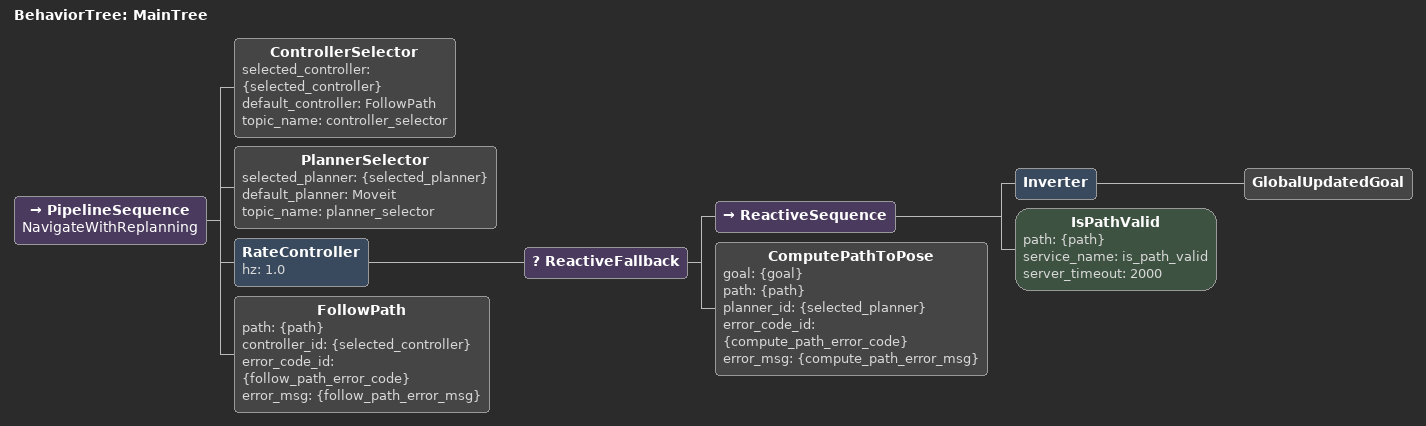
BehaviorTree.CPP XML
<root BTCPP_format="4" main_tree_to_execute="MainTree">
  <BehaviorTree ID="MainTree">
    <PipelineSequence name="NavigateWithReplanning">
      <ControllerSelector selected_controller="{selected_controller}" default_controller="FollowPath" topic_name="controller_selector"/>
      <PlannerSelector selected_planner="{selected_planner}" default_planner="Moveit" topic_name="planner_selector"/>

      <RateController hz="1.0">
        <ReactiveFallback>
          <ReactiveSequence>
            <Inverter>
              <GlobalUpdatedGoal/>
            </Inverter>

            <IsPathValid path="{path}" service_name="is_path_valid" server_timeout="2000"/>
          </ReactiveSequence>

          <ComputePathToPose goal="{goal}"
                             path="{path}"
                             planner_id="{selected_planner}"
                             error_code_id="{compute_path_error_code}"
                             error_msg="{compute_path_error_msg}"/>
        </ReactiveFallback>
      </RateController>

      <FollowPath path="{path}"
                  controller_id="{selected_controller}"
                  error_code_id="{follow_path_error_code}"
                  error_msg="{follow_path_error_msg}"/>
    </PipelineSequence>
  </BehaviorTree>
</root>
